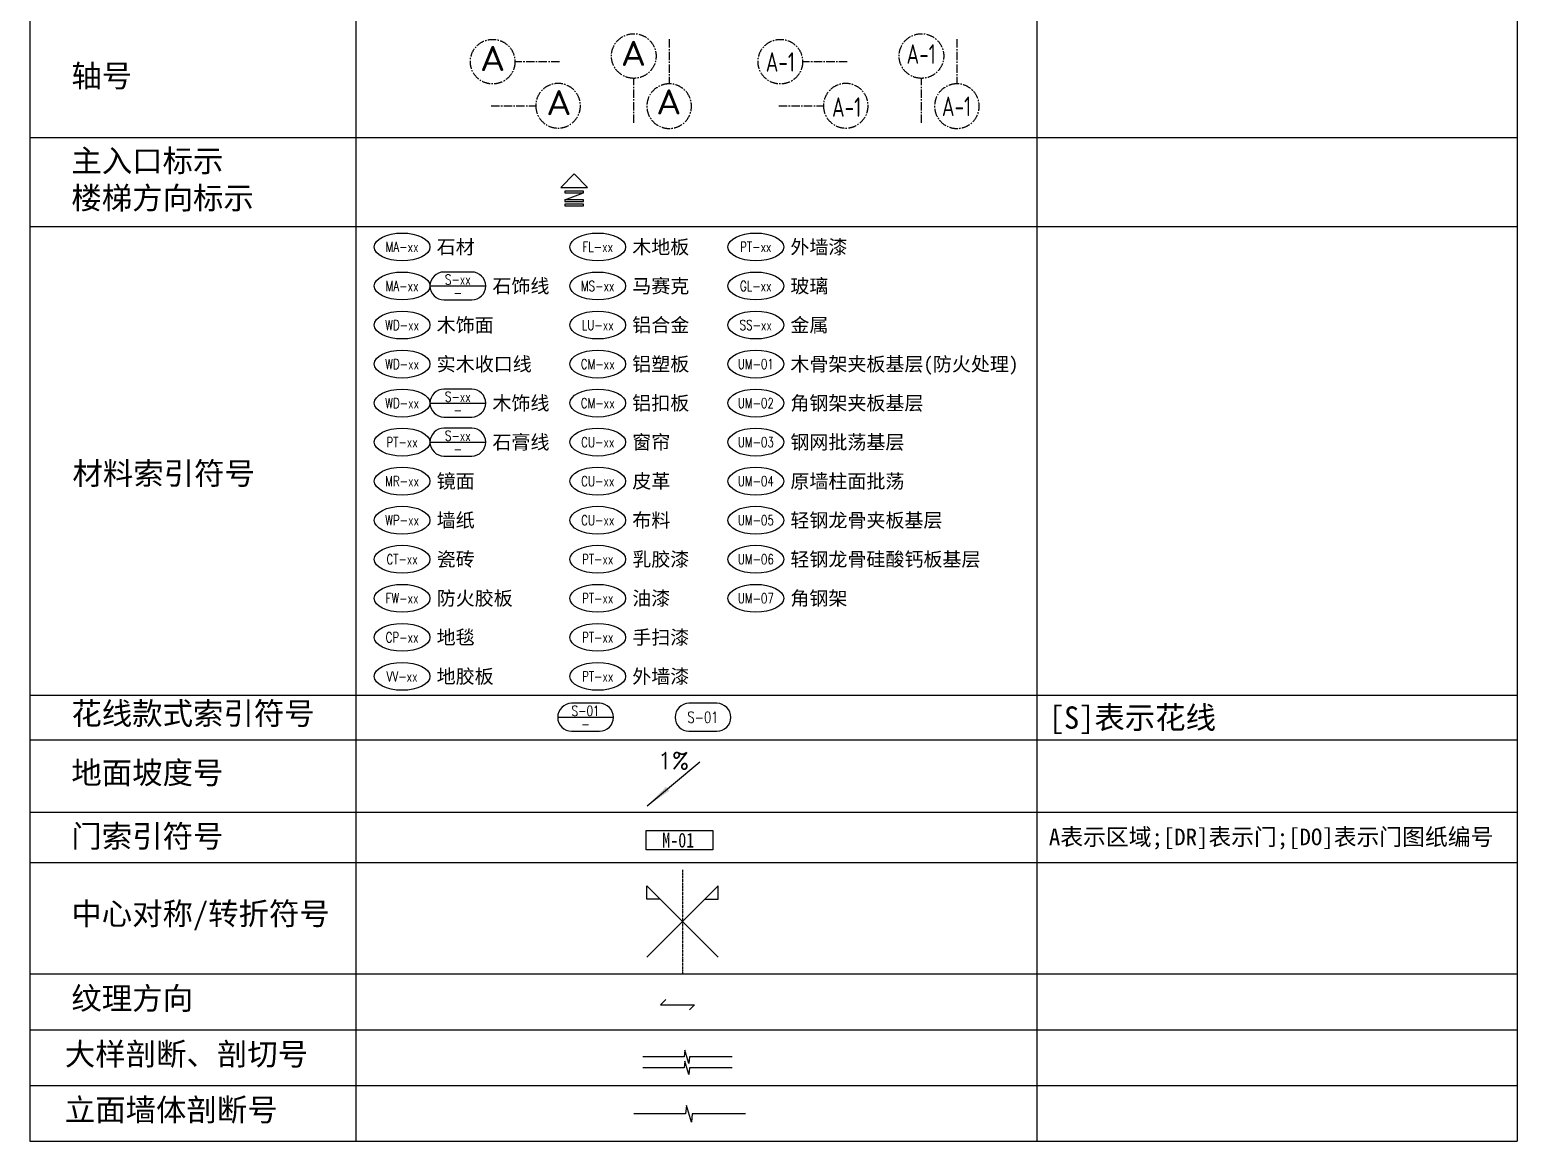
# Model space of a CAD drawing. Header units: millimetres. Extents: x -235126 to 312941, y -228449 to 114042.
# Drawn here: x -140681 to -132675, y 35428 to 41407 of the extents above; entities that cross this region are included whole.
import ezdxf
from ezdxf.enums import TextEntityAlignment as Align

# ---------------------------------------------------------------- set-up
doc = ezdxf.new("R2010")
doc.units = ezdxf.units.MM
doc.header["$LTSCALE"] = 800
doc.linetypes.add('CENTER2', pattern=[1.125, 0.75, -0.125, 0.125, -0.125])
doc.linetypes.add('PHANTOM2', pattern=[1.25, 0.625, -0.125, 0.125, -0.125, 0.125, -0.125])
doc.layers.add('AXIS', color=3, linetype='Continuous')
doc.layers.add('FC-地坪铺贴', color=8, linetype='Continuous')
doc.styles.add('HAN', font='romans', dxfattribs={"bigfont": 'hzdx.shx'})
doc.styles.add('HZDX', font='isocp3.shx', dxfattribs={"width": 0.8, "bigfont": 'hzdx.shx'})
doc.styles.add('ISO', font='ISOCP.shx', dxfattribs={"width": 0.75})
doc.styles.add('LINEDRAW', font='txt.shx', dxfattribs={"width": 0.7, "bigfont": '1.shx'})
doc.styles.add('TXT', font='txt.shx')
doc.styles.add('宋-ZY', font='')
doc.styles.add('繁线体', font='simhei.ttf')
doc.styles.add('黑体', font='simhei.ttf', dxfattribs={"width": 0.8})
doc.styles.get('宋-ZY').set_extended_font_data('SimSun')

# ---------------------------------------------------------------- blocks, each defined once
blk = doc.blocks.new('MH3.5')
at = {"color": 2}
blk.add_lwpolyline([(12, -1.75), (0, -1.75), (0, 1.75), (12, 1.75)], close=True, dxfattribs=at)
at = {"color": 4, "ltscale": 2, "style": 'HZDX', "width": 0.8}
blk.add_attdef('CH+2.400', text='', height=2.64, dxfattribs=at).set_placement((5.78, 0.01), align=Align.MIDDLE_CENTER)
blk = doc.blocks.new('MARK-IN')
for p, q in [((-120, -123), (0, 0)), ((0, 0), (120, -123)), ((-120, -123), (120, -123)), ((-83, -235), (83, -171))]:
    blk.add_line(p, q)
for points in [[(83, -171), (83, -156), (-83, -156), (-83, -171)], [(83, -250), (83, -235), (-83, -235), (-83, -250)], [(83, -289), (83, -273), (-83, -273), (-83, -289)]]:
    blk.add_lwpolyline(points, close=True)
blk = doc.blocks.new('A$C48007FC5')
at = {"color": 2}
blk.add_line((0, 0), (9.47, 7.93), dxfattribs=at)
blk.add_solid([(0, 0), (3.37, 3.45), (3.99, 2.71)], dxfattribs=at)
at = {"color": 7, "style": 'HAN'}
blk.add_text('1%', height=3, rotation=359.7652, dxfattribs=at).set_placement((1.87, 6.61))
blk = doc.blocks.new('MARK-S-2')
at = {"color": 0}
blk.add_lwpolyline([(7.5, 2.5), (2.5, 2.5, 1), (2.5, -2.5), (7.5, -2.5, 1)], format="xyb", close=True, dxfattribs=at)
at = {"color": 7, "style": 'LINEDRAW', "width": 0.75}
blk.add_attdef('S-01', text='', height=2, dxfattribs=at).set_placement((5, 0), align=Align.MIDDLE_CENTER)
blk = doc.blocks.new('MARK-S-1')
blk.add_line((0, 0), (10, 0))
at = {"color": 0}
blk.add_lwpolyline([(7.5, 2.5), (2.5, 2.5, 1), (2.5, -2.5), (7.5, -2.5, 1)], format="xyb", close=True, dxfattribs=at)
at = {"color": 7, "style": 'LINEDRAW', "width": 0.75}
for tag, p in [('S-01', (5, 1.15)), ('-', (5, -1.23))]:
    blk.add_attdef(tag, text='', height=1.8, dxfattribs=at).set_placement(p, align=Align.MIDDLE_CENTER)
blk = doc.blocks.new('MARK-ME-M1')
blk.add_ellipse((5, 0), major_axis=(5, 0), ratio=0.5)
at = {"color": 7, "style": '宋-ZY'}
blk.add_attdef('MA-XX', text='', height=1.88, dxfattribs=at).set_placement((5, 0), align=Align.MIDDLE_CENTER)
blk.add_attdef('材料', text='', height=2.5, dxfattribs=at).set_placement((11.2, 0), align=Align.MIDDLE_LEFT)
blk = doc.blocks.new('MARK-ME-M2')
blk.add_line((10, 0), (20, 0))
blk.add_lwpolyline([(17.5, 2.5), (12.5, 2.5, 1), (12.5, -2.5), (17.5, -2.5, 1)], format="xyb", close=True)
blk.add_ellipse((5, 0), major_axis=(5, 0), ratio=0.5)
at = {"color": 2, "style": 'TXT', "width": 0.75}
for tag, p in [('MA-XX', (5, 0)), ('S-01', (15, 1.15)), ('-', (15, -1.23))]:
    blk.add_attdef(tag, text='', height=1.8, dxfattribs=at).set_placement(p, align=Align.MIDDLE_CENTER)
at = {"color": 7, "style": '宋-ZY'}
blk.add_attdef('材料', text='', height=2.5, dxfattribs=at).set_placement((21.2, 0), align=Align.MIDDLE_LEFT)
blk = doc.blocks.new('ZHTHA1')
at = {"color": 8, "linetype": 'CENTER2', "ltscale": 0.0025}
blk.add_line((0, 0), (-8, 0), dxfattribs=at)
blk.add_ellipse((-12, 0), major_axis=(2.83, 2.83), ratio=1, start_param=5.497787, end_param=11.780972, dxfattribs=at)
at = {"color": 7, "style": 'ISO', "width": 1.25}
blk.add_attdef('A', text='', height=4.5, dxfattribs=at).set_placement((-12, -3.03), align=Align.BOTTOM_CENTER)

msp = doc.modelspace()

# ---------------------------------------------------------------- linework, layer by layer
for p, q in [((-140680.8, 46199.4), (-140680.8, 35428.4)), ((-138925, 46199.4), (-138925, 35428.4)), ((-135260.4, 46199.4), (-135260.4, 35428.4)), ((-132675.2, 46199.4), (-132675.2, 35428.4)), ((-140680.8, 40828.4), (-132675.2, 40828.4)), ((-140680.8, 40828.4), (-132675.2, 40828.4)), ((-140680.8, 40348.4), (-132675.2, 40348.4)), ((-140680.8, 40348.4), (-132675.2, 40348.4)), ((-140680.8, 37828.4), (-132675.2, 37828.4)), ((-140680.8, 37828.4), (-132675.2, 37828.4)), ((-140680.8, 37828.4), (-132675.2, 37828.4)), ((-140680.8, 37588.4), (-132675.2, 37588.4)), ((-140680.8, 37588.4), (-132675.2, 37588.4)), ((-140680.8, 37588.4), (-132675.2, 37588.4)), ((-140680.8, 37198.4), (-132675.2, 37198.4)), ((-140680.8, 37198.4), (-132675.2, 37198.4)), ((-140680.8, 37198.4), (-132675.2, 37198.4)), ((-140680.8, 37198.4), (-132675.2, 37198.4)), ((-140680.8, 37198.4), (-132675.2, 37198.4)), ((-140680.8, 37198.4), (-132675.2, 37198.4)), ((-140680.8, 37198.4), (-132675.2, 37198.4)), ((-140680.8, 36928.4), (-132675.2, 36928.4)), ((-140680.8, 36328.4), (-132675.2, 36328.4)), ((-140680.8, 36328.4), (-132675.2, 36328.4)), ((-140680.8, 36328.4), (-132675.2, 36328.4)), ((-140680.8, 36028.4), (-132675.2, 36028.4)), ((-140680.8, 35728.4), (-132675.2, 35728.4)), ((-140680.8, 35428.4), (-132675.2, 35428.4))]:
    msp.add_line(p, q)
at = {"color": 253, "linetype": 'PHANTOM2', "ltscale": 0.01}
msp.add_line((-137167.7, 36888.4), (-137167.7, 36329.5), dxfattribs=at)
msp.add_lwpolyline([(-137007.3, 40562.4, 0, 0, 0), (-136691, 40562.4, 36, 0, 0), (-136550.1, 40562.4, 0, 0, 0)], format="xyseb")
at = {"color": 2}
for points in [[(-137287.7, 36730.1), (-137359.7, 36730.1), (-137359.7, 36802.1), (-136975.7, 36418.1)], [(-137047.7, 36730.1), (-136975.7, 36730.1), (-136975.7, 36802.1), (-137359.7, 36418.1)]]:
    msp.add_lwpolyline(points, dxfattribs=at)
at = {"color": 7}
for points in [[(-136900.8, 35882.7), (-137129.6, 35882.7), (-137133.2, 35846.7), (-137154.8, 35918.7), (-137158.5, 35882.7), (-137381, 35882.7)], [(-136900.8, 35822.7), (-137129.6, 35822.7), (-137133.2, 35786.7), (-137154.8, 35858.7), (-137158.5, 35822.7), (-137381, 35822.7)], [(-136828.8, 35576.1), (-137114.9, 35576.1), (-137119.4, 35531.1), (-137146.4, 35621.1), (-137151, 35576.1), (-137429.1, 35576.1)]]:
    msp.add_lwpolyline(points, dxfattribs=at)
at = {"layer": 'FC-地坪铺贴', "color": 7}
msp.add_lwpolyline([(-137257.8, 36189.9), (-137285.5, 36162.5), (-137102.3, 36162.5), (-137129.9, 36135)], dxfattribs=at)

# ---------------------------------------------------------------- block references
for name, p, xscale, yscale, zscale in [('MARK-IN', (-137750.4, 40633), 0.6000000000130968, 0.6000000000130968, 0.6000000000130968), ('A$C48007FC5', (-137358.3, 37231.7), 30, 30, 30)]:
    msp.add_blockref(name, p, dxfattribs=dict(xscale=xscale, yscale=yscale, zscale=zscale))
ref = msp.add_blockref('MARK-ME-M1', (-138826.7, 40238.9), dxfattribs=dict(xscale=30, yscale=30, zscale=30))
ref.add_attrib('材料', '石材', dxfattribs={"color": 7, "height": 75, "style": '宋-ZY'}).set_placement((-138490.7, 40238.9), align=Align.MIDDLE_LEFT)
ref.add_attrib('MA-XX', 'MA-xx', dxfattribs={"color": 2, "height": 54, "style": 'TXT', "width": 0.75}).set_placement((-138676.7, 40238.9), align=Align.MIDDLE_CENTER)
ref = msp.add_blockref('MARK-ME-M1', (-137774, 40238.9), dxfattribs=dict(xscale=30, yscale=30, zscale=30))
ref.add_attrib('材料', '木地板', dxfattribs={"color": 7, "height": 75, "style": '宋-ZY'}).set_placement((-137438, 40238.9), align=Align.MIDDLE_LEFT)
ref.add_attrib('MA-XX', 'FL-xx', dxfattribs={"color": 2, "height": 54, "style": 'TXT', "width": 0.75}).set_placement((-137624, 40238.9), align=Align.MIDDLE_CENTER)
ref = msp.add_blockref('MARK-ME-M1', (-136923.2, 40238.9), dxfattribs=dict(xscale=30, yscale=30, zscale=30))
ref.add_attrib('材料', '外墙漆', dxfattribs={"color": 7, "height": 75, "style": '宋-ZY'}).set_placement((-136587.2, 40238.9), align=Align.MIDDLE_LEFT)
ref.add_attrib('MA-XX', 'PT-xx', dxfattribs={"color": 2, "height": 54, "style": 'TXT', "width": 0.75}).set_placement((-136773.2, 40238.9), align=Align.MIDDLE_CENTER)
at = {"xscale": 30, "yscale": 30, "zscale": 30}
for p, values in [((-138826.7, 40028.9), {'MA-XX': 'MA-xx', '-': '-', 'S-01': 'S-xx', '材料': '石饰线'}), ((-138826.7, 39398.9), {'MA-XX': 'WD-xx', '-': '-', 'S-01': 'S-xx', '材料': '木饰线'}), ((-138826.7, 39188.9), {'MA-XX': 'PT-xx', '-': '-', 'S-01': 'S-xx', '材料': '石膏线'})]:
    msp.add_blockref('MARK-ME-M2', p, dxfattribs=at).add_auto_attribs(values)
ref = msp.add_blockref('MARK-ME-M1', (-137774, 40028.9), dxfattribs=dict(xscale=30, yscale=30, zscale=30))
ref.add_attrib('材料', '马赛克', dxfattribs={"color": 7, "height": 75, "style": '宋-ZY'}).set_placement((-137438, 40028.9), align=Align.MIDDLE_LEFT)
ref.add_attrib('MA-XX', 'MS-xx', dxfattribs={"color": 2, "height": 54, "style": 'TXT', "width": 0.75}).set_placement((-137624, 40028.9), align=Align.MIDDLE_CENTER)
ref = msp.add_blockref('MARK-ME-M1', (-136923.2, 40028.9), dxfattribs=dict(xscale=30, yscale=30, zscale=30))
ref.add_attrib('材料', '玻璃', dxfattribs={"color": 7, "height": 75, "style": '宋-ZY'}).set_placement((-136587.2, 40028.9), align=Align.MIDDLE_LEFT)
ref.add_attrib('MA-XX', 'GL-xx', dxfattribs={"color": 2, "height": 54, "style": 'TXT', "width": 0.75}).set_placement((-136773.2, 40028.9), align=Align.MIDDLE_CENTER)
ref = msp.add_blockref('MARK-ME-M1', (-138826.7, 39818.9), dxfattribs=dict(xscale=30, yscale=30, zscale=30))
ref.add_attrib('材料', '木饰面', dxfattribs={"color": 7, "height": 75, "style": '宋-ZY'}).set_placement((-138490.7, 39818.9), align=Align.MIDDLE_LEFT)
ref.add_attrib('MA-XX', 'WD-xx', dxfattribs={"color": 2, "height": 54, "style": 'TXT', "width": 0.75}).set_placement((-138676.7, 39818.9), align=Align.MIDDLE_CENTER)
ref = msp.add_blockref('MARK-ME-M1', (-137774, 39818.9), dxfattribs=dict(xscale=30, yscale=30, zscale=30))
ref.add_attrib('材料', '铝合金', dxfattribs={"color": 7, "height": 75, "style": '宋-ZY'}).set_placement((-137438, 39818.9), align=Align.MIDDLE_LEFT)
ref.add_attrib('MA-XX', 'LU-xx', dxfattribs={"color": 2, "height": 54, "style": 'TXT', "width": 0.75}).set_placement((-137624, 39818.9), align=Align.MIDDLE_CENTER)
ref = msp.add_blockref('MARK-ME-M1', (-136923.2, 39818.9), dxfattribs=dict(xscale=30, yscale=30, zscale=30))
ref.add_attrib('材料', '金属', dxfattribs={"color": 7, "height": 75, "style": '宋-ZY'}).set_placement((-136587.2, 39818.9), align=Align.MIDDLE_LEFT)
ref.add_attrib('MA-XX', 'SS-xx', dxfattribs={"color": 2, "height": 54, "style": 'TXT', "width": 0.75}).set_placement((-136773.2, 39818.9), align=Align.MIDDLE_CENTER)
ref = msp.add_blockref('MARK-ME-M1', (-138826.7, 39608.9), dxfattribs=dict(xscale=30, yscale=30, zscale=30))
ref.add_attrib('材料', '实木收口线', dxfattribs={"color": 7, "height": 75, "style": '宋-ZY'}).set_placement((-138490.7, 39608.9), align=Align.MIDDLE_LEFT)
ref.add_attrib('MA-XX', 'WD-xx', dxfattribs={"color": 2, "height": 54, "style": 'TXT', "width": 0.75}).set_placement((-138676.7, 39608.9), align=Align.MIDDLE_CENTER)
ref = msp.add_blockref('MARK-ME-M1', (-137774, 39608.9), dxfattribs=dict(xscale=30, yscale=30, zscale=30))
ref.add_attrib('材料', '铝塑板', dxfattribs={"color": 7, "height": 75, "style": '宋-ZY'}).set_placement((-137438, 39608.9), align=Align.MIDDLE_LEFT)
ref.add_attrib('MA-XX', 'CM-xx', dxfattribs={"color": 2, "height": 54, "style": 'TXT', "width": 0.75}).set_placement((-137624, 39608.9), align=Align.MIDDLE_CENTER)
ref = msp.add_blockref('MARK-ME-M1', (-136923.2, 39608.9), dxfattribs=dict(xscale=30, yscale=30, zscale=30))
ref.add_attrib('材料', '木骨架夹板基层(防火处理)', dxfattribs={"color": 7, "height": 75, "style": '宋-ZY'}).set_placement((-136587.2, 39608.9), align=Align.MIDDLE_LEFT)
ref.add_attrib('MA-XX', 'UM-01', dxfattribs={"color": 2, "height": 54, "style": 'TXT', "width": 0.75}).set_placement((-136773.2, 39608.9), align=Align.MIDDLE_CENTER)
ref = msp.add_blockref('MARK-ME-M1', (-137774, 39398.9), dxfattribs=dict(xscale=30, yscale=30, zscale=30))
ref.add_attrib('材料', '铝扣板', dxfattribs={"color": 7, "height": 75, "style": '宋-ZY'}).set_placement((-137438, 39398.9), align=Align.MIDDLE_LEFT)
ref.add_attrib('MA-XX', 'CM-xx', dxfattribs={"color": 2, "height": 54, "style": 'TXT', "width": 0.75}).set_placement((-137624, 39398.9), align=Align.MIDDLE_CENTER)
ref = msp.add_blockref('MARK-ME-M1', (-136923.2, 39398.9), dxfattribs=dict(xscale=30, yscale=30, zscale=30))
ref.add_attrib('材料', '角钢架夹板基层', dxfattribs={"color": 7, "height": 75, "style": '宋-ZY'}).set_placement((-136587.2, 39398.9), align=Align.MIDDLE_LEFT)
ref.add_attrib('MA-XX', 'UM-02', dxfattribs={"color": 2, "height": 54, "style": 'TXT', "width": 0.75}).set_placement((-136773.2, 39398.9), align=Align.MIDDLE_CENTER)
ref = msp.add_blockref('MARK-ME-M1', (-137774, 39188.9), dxfattribs=dict(xscale=30, yscale=30, zscale=30))
ref.add_attrib('材料', '窗帘', dxfattribs={"color": 7, "height": 75, "style": '宋-ZY'}).set_placement((-137438, 39188.9), align=Align.MIDDLE_LEFT)
ref.add_attrib('MA-XX', 'CU-xx', dxfattribs={"color": 2, "height": 54, "style": 'TXT', "width": 0.75}).set_placement((-137624, 39188.9), align=Align.MIDDLE_CENTER)
ref = msp.add_blockref('MARK-ME-M1', (-136923.2, 39188.9), dxfattribs=dict(xscale=30, yscale=30, zscale=30))
ref.add_attrib('材料', '钢网批荡基层', dxfattribs={"color": 7, "height": 75, "style": '宋-ZY'}).set_placement((-136587.2, 39188.9), align=Align.MIDDLE_LEFT)
ref.add_attrib('MA-XX', 'UM-03', dxfattribs={"color": 2, "height": 54, "style": 'TXT', "width": 0.75}).set_placement((-136773.2, 39188.9), align=Align.MIDDLE_CENTER)
ref = msp.add_blockref('MARK-ME-M1', (-138826.7, 38978.9), dxfattribs=dict(xscale=30, yscale=30, zscale=30))
ref.add_attrib('材料', '镜面', dxfattribs={"color": 7, "height": 75, "style": '宋-ZY'}).set_placement((-138490.7, 38978.9), align=Align.MIDDLE_LEFT)
ref.add_attrib('MA-XX', 'MR-xx', dxfattribs={"color": 2, "height": 54, "style": 'TXT', "width": 0.75}).set_placement((-138676.7, 38978.9), align=Align.MIDDLE_CENTER)
ref = msp.add_blockref('MARK-ME-M1', (-137774, 38978.9), dxfattribs=dict(xscale=30, yscale=30, zscale=30))
ref.add_attrib('材料', '皮革', dxfattribs={"color": 7, "height": 75, "style": '宋-ZY'}).set_placement((-137438, 38978.9), align=Align.MIDDLE_LEFT)
ref.add_attrib('MA-XX', 'CU-xx', dxfattribs={"color": 2, "height": 54, "style": 'TXT', "width": 0.75}).set_placement((-137624, 38978.9), align=Align.MIDDLE_CENTER)
ref = msp.add_blockref('MARK-ME-M1', (-136923.2, 38978.9), dxfattribs=dict(xscale=30, yscale=30, zscale=30))
ref.add_attrib('材料', '原墙柱面批荡', dxfattribs={"color": 7, "height": 75, "style": '宋-ZY'}).set_placement((-136587.2, 38978.9), align=Align.MIDDLE_LEFT)
ref.add_attrib('MA-XX', 'UM-04', dxfattribs={"color": 2, "height": 54, "style": 'TXT', "width": 0.75}).set_placement((-136773.2, 38978.9), align=Align.MIDDLE_CENTER)
ref = msp.add_blockref('MARK-ME-M1', (-138826.7, 38768.9), dxfattribs=dict(xscale=30, yscale=30, zscale=30))
ref.add_attrib('材料', '墙纸', dxfattribs={"color": 7, "height": 75, "style": '宋-ZY'}).set_placement((-138490.7, 38768.9), align=Align.MIDDLE_LEFT)
ref.add_attrib('MA-XX', 'WP-xx', dxfattribs={"color": 2, "height": 54, "style": 'TXT', "width": 0.75}).set_placement((-138676.7, 38768.9), align=Align.MIDDLE_CENTER)
ref = msp.add_blockref('MARK-ME-M1', (-137773.9, 38768.9), dxfattribs=dict(xscale=30, yscale=30, zscale=30))
ref.add_attrib('材料', '布料', dxfattribs={"color": 7, "height": 75, "style": '宋-ZY'}).set_placement((-137437.9, 38768.9), align=Align.MIDDLE_LEFT)
ref.add_attrib('MA-XX', 'CU-xx', dxfattribs={"color": 2, "height": 54, "style": 'TXT', "width": 0.75}).set_placement((-137623.9, 38768.9), align=Align.MIDDLE_CENTER)
ref = msp.add_blockref('MARK-ME-M1', (-136923.2, 38768.9), dxfattribs=dict(xscale=30, yscale=30, zscale=30))
ref.add_attrib('材料', '轻钢龙骨夹板基层', dxfattribs={"color": 7, "height": 75, "style": '宋-ZY'}).set_placement((-136587.2, 38768.9), align=Align.MIDDLE_LEFT)
ref.add_attrib('MA-XX', 'UM-05', dxfattribs={"color": 2, "height": 54, "style": 'TXT', "width": 0.75}).set_placement((-136773.2, 38768.9), align=Align.MIDDLE_CENTER)
ref = msp.add_blockref('MARK-ME-M1', (-138826.7, 38558.9), dxfattribs=dict(xscale=30, yscale=30, zscale=30))
ref.add_attrib('材料', '瓷砖', dxfattribs={"color": 7, "height": 75, "style": '宋-ZY'}).set_placement((-138490.7, 38558.9), align=Align.MIDDLE_LEFT)
ref.add_attrib('MA-XX', 'CT-xx', dxfattribs={"color": 2, "height": 54, "style": 'TXT', "width": 0.75}).set_placement((-138676.7, 38558.9), align=Align.MIDDLE_CENTER)
ref = msp.add_blockref('MARK-ME-M1', (-137774, 38558.9), dxfattribs=dict(xscale=30, yscale=30, zscale=30))
ref.add_attrib('材料', '乳胶漆', dxfattribs={"color": 7, "height": 75, "style": '宋-ZY'}).set_placement((-137438, 38558.9), align=Align.MIDDLE_LEFT)
ref.add_attrib('MA-XX', 'PT-xx', dxfattribs={"color": 2, "height": 54, "style": 'TXT', "width": 0.75}).set_placement((-137624, 38558.9), align=Align.MIDDLE_CENTER)
ref = msp.add_blockref('MARK-ME-M1', (-136923.2, 38558.9), dxfattribs=dict(xscale=30, yscale=30, zscale=30))
ref.add_attrib('材料', '轻钢龙骨硅酸钙板基层', dxfattribs={"color": 7, "height": 75, "style": '宋-ZY'}).set_placement((-136587.2, 38558.9), align=Align.MIDDLE_LEFT)
ref.add_attrib('MA-XX', 'UM-06', dxfattribs={"color": 2, "height": 54, "style": 'TXT', "width": 0.75}).set_placement((-136773.2, 38558.9), align=Align.MIDDLE_CENTER)
ref = msp.add_blockref('MARK-ME-M1', (-138826.7, 38348.9), dxfattribs=dict(xscale=30, yscale=30, zscale=30))
ref.add_attrib('材料', '防火胶板', dxfattribs={"color": 7, "height": 75, "style": '宋-ZY'}).set_placement((-138490.7, 38348.9), align=Align.MIDDLE_LEFT)
ref.add_attrib('MA-XX', 'FW-xx', dxfattribs={"color": 2, "height": 54, "style": 'TXT', "width": 0.75}).set_placement((-138676.7, 38348.9), align=Align.MIDDLE_CENTER)
ref = msp.add_blockref('MARK-ME-M1', (-137774, 38348.9), dxfattribs=dict(xscale=30, yscale=30, zscale=30))
ref.add_attrib('材料', '油漆', dxfattribs={"color": 7, "height": 75, "style": '宋-ZY'}).set_placement((-137438, 38348.9), align=Align.MIDDLE_LEFT)
ref.add_attrib('MA-XX', 'PT-xx', dxfattribs={"color": 2, "height": 54, "style": 'TXT', "width": 0.75}).set_placement((-137624, 38348.9), align=Align.MIDDLE_CENTER)
ref = msp.add_blockref('MARK-ME-M1', (-136923.2, 38348.9), dxfattribs=dict(xscale=30, yscale=30, zscale=30))
ref.add_attrib('材料', '角钢架', dxfattribs={"color": 7, "height": 75, "style": '宋-ZY'}).set_placement((-136587.2, 38348.9), align=Align.MIDDLE_LEFT)
ref.add_attrib('MA-XX', 'UM-07', dxfattribs={"color": 2, "height": 54, "style": 'TXT', "width": 0.75}).set_placement((-136773.2, 38348.9), align=Align.MIDDLE_CENTER)
ref = msp.add_blockref('MARK-ME-M1', (-138826.7, 38138.9), dxfattribs=dict(xscale=30, yscale=30, zscale=30))
ref.add_attrib('材料', '地毯', dxfattribs={"color": 7, "height": 75, "style": '宋-ZY'}).set_placement((-138490.7, 38138.9), align=Align.MIDDLE_LEFT)
ref.add_attrib('MA-XX', 'CP-xx', dxfattribs={"color": 2, "height": 54, "style": 'TXT', "width": 0.75}).set_placement((-138676.7, 38138.9), align=Align.MIDDLE_CENTER)
ref = msp.add_blockref('MARK-ME-M1', (-137774, 38138.9), dxfattribs=dict(xscale=30, yscale=30, zscale=30))
ref.add_attrib('材料', '手扫漆', dxfattribs={"color": 7, "height": 75, "style": '宋-ZY'}).set_placement((-137438, 38138.9), align=Align.MIDDLE_LEFT)
ref.add_attrib('MA-XX', 'PT-xx', dxfattribs={"color": 2, "height": 54, "style": 'TXT', "width": 0.75}).set_placement((-137624, 38138.9), align=Align.MIDDLE_CENTER)
ref = msp.add_blockref('MARK-ME-M1', (-138826.7, 37928.9), dxfattribs=dict(xscale=30, yscale=30, zscale=30))
ref.add_attrib('材料', '地胶板', dxfattribs={"color": 7, "height": 75, "style": '宋-ZY'}).set_placement((-138490.7, 37928.9), align=Align.MIDDLE_LEFT)
ref.add_attrib('MA-XX', 'VV-xx', dxfattribs={"color": 2, "height": 54, "style": 'TXT', "width": 0.75}).set_placement((-138676.7, 37928.9), align=Align.MIDDLE_CENTER)
ref = msp.add_blockref('MARK-ME-M1', (-137774, 37928.9), dxfattribs=dict(xscale=30, yscale=30, zscale=30))
ref.add_attrib('材料', '外墙漆', dxfattribs={"color": 7, "height": 75, "style": '宋-ZY'}).set_placement((-137438, 37928.9), align=Align.MIDDLE_LEFT)
ref.add_attrib('MA-XX', 'PT-xx', dxfattribs={"color": 2, "height": 54, "style": 'TXT', "width": 0.75}).set_placement((-137624, 37928.9), align=Align.MIDDLE_CENTER)
ref = msp.add_blockref('MARK-S-1', (-137839.5, 37709), dxfattribs=dict(xscale=30, yscale=30, zscale=30))
ref.add_attrib('-', '-', dxfattribs={"color": 2, "height": 54, "style": 'LINEDRAW', "width": 0.75}).set_placement((-137689.5, 37672.1), align=Align.MIDDLE_CENTER)
ref.add_attrib('S-01', 'S-01', dxfattribs={"color": 2, "height": 54, "style": 'TXT', "width": 0.75}).set_placement((-137689.5, 37743.4), align=Align.MIDDLE_CENTER)
ref = msp.add_blockref('MARK-S-2', (-137207.8, 37709), dxfattribs=dict(xscale=30, yscale=30, zscale=30))
ref.add_attrib('S-01', 'S-01', dxfattribs={"color": 2, "height": 60, "style": 'TXT', "width": 0.75}).set_placement((-137057.8, 37709), align=Align.MIDDLE_CENTER)
ref = msp.add_blockref('MH3.5', (-137364, 37047.7), dxfattribs=dict(xscale=30, yscale=30, zscale=30))
ref.add_attrib('CH+2.400', 'M-01', dxfattribs={"ltscale": 2, "height": 79.2, "style": '黑体', "width": 0.8}).set_placement((-137190.7, 37047.9), align=Align.MIDDLE_CENTER)
at = {"layer": 'AXIS'}
ref = msp.add_blockref('ZHTHA1', (-137829.5, 41235.5), dxfattribs=dict(at, xscale=30, yscale=30, zscale=30))
ref.add_attrib('A', 'A', dxfattribs={"layer": '0', "color": 2, "height": 135, "style": 'ISO', "width": 1.25}).set_placement((-138189.5, 41144.7), align=Align.BOTTOM_CENTER)
ref = msp.add_blockref('ZHTHA1', (-137429.9, 40905.9), dxfattribs=dict(at, xscale=30, yscale=30, zscale=30, rotation=269.9999999993746))
ref.add_attrib('A', 'A', dxfattribs={"layer": '0', "color": 2, "height": 135, "style": 'ISO', "width": 1.25}).set_placement((-137431.7, 41172.5), align=Align.BOTTOM_CENTER)
ref = msp.add_blockref('ZHTHA1', (-137239.4, 41356.1), dxfattribs=dict(at, xscale=-30, yscale=30, zscale=30, rotation=270.0000000009901))
ref.add_attrib('A', 'A', dxfattribs={"layer": '0', "color": 2, "height": 135, "style": 'ISO', "width": 1.25}).set_placement((-137241.2, 40911.3), align=Align.BOTTOM_CENTER)
ref = msp.add_blockref('ZHTHA1', (-136281.2, 41235.5), dxfattribs=dict(at, xscale=30, yscale=30, zscale=30))
ref.add_attrib('A', 'A-1', dxfattribs={"layer": '0', "color": 2, "height": 105, "style": 'ISO', "width": 0.8}).set_placement((-136641.2, 41150), align=Align.BOTTOM_CENTER)
ref = msp.add_blockref('ZHTHA1', (-135881.7, 40905.9), dxfattribs=dict(at, xscale=30, yscale=30, zscale=30, rotation=269.9999999993746))
ref.add_attrib('A', 'A-1', dxfattribs={"layer": '0', "color": 2, "height": 105, "style": 'ISO', "width": 0.8}).set_placement((-135883.5, 41192.5), align=Align.BOTTOM_CENTER)
ref = msp.add_blockref('ZHTHA1', (-135691.1, 41356.1), dxfattribs=dict(at, xscale=-30, yscale=30, zscale=30, rotation=270.0000000009901))
ref.add_attrib('A', 'A-1', dxfattribs={"layer": '0', "color": 2, "height": 105, "style": 'ISO', "width": 0.8}).set_placement((-135693, 40911.3), align=Align.BOTTOM_CENTER)
ref = msp.add_blockref('ZHTHA1', (-138197.3, 40998.2), dxfattribs=dict(at, xscale=-30, yscale=30, zscale=30))
ref.add_attrib('A', 'A', dxfattribs={"layer": '0', "color": 2, "height": 135, "rotation": 0, "style": 'ISO', "width": 1.25}).set_placement((-137832.9, 40907.4), align=Align.BOTTOM_CENTER)
ref = msp.add_blockref('ZHTHA1', (-136649, 40998.2), dxfattribs=dict(at, xscale=-30, yscale=30, zscale=30))
ref.add_attrib('A', 'A-1', dxfattribs={"layer": '0', "color": 2, "height": 105, "style": 'ISO', "width": 0.8}).set_placement((-136284.6, 40907.4), align=Align.BOTTOM_CENTER)

# ---------------------------------------------------------------- texts
at = {"attachment_point": 4, "style": '繁线体'}
for s, insert, char_height in [('轴号', (-140456.9, 41152.4), 120), ('主入口标示\\P楼梯方向标示', (-140456.9, 40595.8), 120), ('材料索引符号', (-140450.9, 39014.4), 120), ('花线款式索引符号', (-140456.9, 37722.9), 120), ('[S]表示花线', (-135195.8, 37693.4), 120), ('地面坡度号', (-140456.9, 37404.1), 120), ('门索引符号', (-140456.9, 37062.4), 120), ('A表示区域;[DR]表示门;[DO]表示门图纸编号', (-135195.8, 37053.8), 90), ('中心对称/转折符号', (-140456.9, 36637.9), 120), ('纹理方向', (-140456.9, 36190.3), 120), ('大样剖断、剖切号', (-140491.9, 35890.3), 120), ('立面墙体剖断号', (-140491.9, 35590.3), 120)]:
    msp.add_mtext(s, dxfattribs=dict(at, insert=insert, char_height=char_height))

doc.saveas('drawing.dxf')
